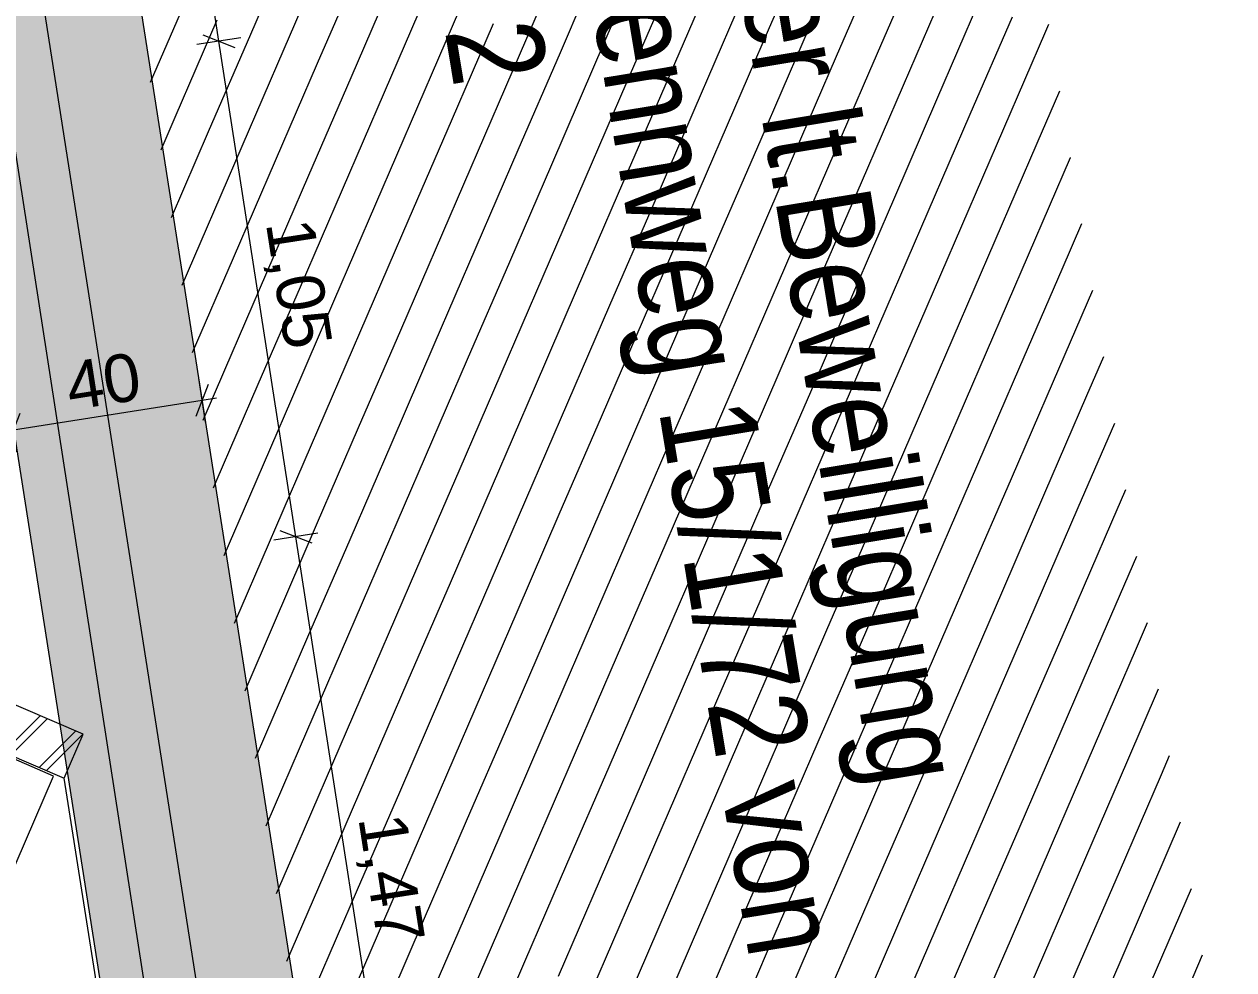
# Model space of a CAD drawing. Header units: millimetres. Extents: x 12535370 to 12592842, y 356201668 to 356234587.
# Drawn here: x 12555910 to 12558444, y 356214722 to 356216702 of the extents above; entities that cross this region are included whole.
import ezdxf
from ezdxf.enums import TextEntityAlignment as Align

# ---------------------------------------------------------------- set-up
doc = ezdxf.new("R2010")
doc.units = ezdxf.units.MM
doc.header["$MEASUREMENT"] = 0
doc.set_wipeout_variables(frame=1)
doc.linetypes.add('Dot & Dashed', pattern=[6702.78, 3527.78, -1763.89, 0, -1411.11])
doc.linetypes.add('Wipeout_Contour', pattern=[1000, 0, -1000])
for name, color, linetype in [('New_015 Innenwände', 7, 'Continuous'), ('New_065 Möbel Einrichtung', 7, 'Continuous'), ('New_080 Raumdefinitionen', 7, 'Continuous'), ('New_290 Raster _ Achsen', 7, 'Continuous'), ('New_GRUNDSTÜCKSGRENZE', 7, 'Continuous')]:
    doc.layers.add(name, color=color, linetype=linetype)
for name, color, linetype, lineweight in [('New_015 Innenwände_Pen_No__1', 7, 'Continuous', 13), ('New_065 Möbel Einrichtung_Pen_No__1', 7, 'Continuous', 13), ('New_255 Plangrafiken_Pen_No__1', 7, 'Continuous', 13), ('New_255 Plangrafiken_Pen_No__39', 8, 'Continuous', 13), ('New_290 Raster _ Achsen_Pen_No__108', 7, 'Continuous', 13), ('New_GRUNDSTÜCKSGRENZE_Pen_No__1', 7, 'Continuous', 13)]:
    doc.layers.add(name, color=color, linetype=linetype, lineweight=lineweight)
doc.styles.add('GENERATED_STYLE_1', font='arial.ttf')
doc.styles.add('GENERATED_STYLE_2', font='arial.ttf', dxfattribs={"width": 0.8})
doc.dimstyles.new('GENERATED_STYLE__1', dxfattribs={"dimtxt": 125, "dimasz": 47.5, "dimexe": 0.18, "dimexo": 2, "dimgap": 0, "dimtad": 1, "dimlfac": 0.001, "dimzin": 0, "dimdsep": 46, "dimtxsty": 'GENERATED_STYLE_1', "dimblk": 'ARROWHEAD_2', "dimblk1": 'ARROWHEAD_2', "dimblk2": 'ARROWHEAD_2', "dimcen": 0.09, "dimclrd": 7, "dimclre": 7, "dimclrt": 7, "dimadec": 0, "dimazin": 0, "dimtfac": 1, "dimtdec": 4, "dimtmove": 0, "dimatfit": 3, "dimfxl": 1, "dimtolj": 1, "dimtzin": 0, "dimarcsym": 0})
doc.dimstyles.new('GENERATED_STYLE__2', dxfattribs={"dimtxt": 100, "dimasz": 47.5, "dimexe": 0.18, "dimexo": 2, "dimgap": 0, "dimtad": 1, "dimlfac": 0.001, "dimzin": 0, "dimdsep": 46, "dimtxsty": 'GENERATED_STYLE_1', "dimblk": 'ARROWHEAD_2', "dimblk1": 'ARROWHEAD_2', "dimblk2": 'ARROWHEAD_2', "dimcen": 0.09, "dimclrd": 7, "dimclre": 7, "dimclrt": 7, "dimadec": 0, "dimazin": 0, "dimtfac": 1, "dimtdec": 4, "dimtmove": 0, "dimatfit": 3, "dimfxl": 1, "dimtolj": 1, "dimtzin": 0, "dimarcsym": 0})

# ---------------------------------------------------------------- blocks, each defined once
blk = doc.blocks.new('*X17', base_point=(12240439.2, 356160438.4))
at = {"layer": 'New_255 Plangrafiken_Pen_No__39', "color": 8, "linetype": 'Continuous', "lineweight": 13}
for p, q in [((12556472.2, 356216884.4), (12556384.1, 356216680.5)), ((12556472.2, 356216884.4), (12556384.1, 356216680.5)), ((12557559, 356216898.8), (12557471, 356216694.9)), ((12557559, 356216898.8), (12557471, 356216694.9)), ((12556542.2, 356216854.2), (12556454.1, 356216650.2)), ((12556542.2, 356216854.2), (12556454.1, 356216650.2)), ((12557050.6, 356216876.5), (12556962.5, 356216672.6)), ((12557050.6, 356216876.5), (12556962.5, 356216672.6)), ((12557629.1, 356216868.6), (12557541, 356216664.7)), ((12557629.1, 356216868.6), (12557541, 356216664.7)), ((12557120.7, 356216846.2), (12557032.6, 356216642.3)), ((12557120.7, 356216846.2), (12557032.6, 356216642.3)), ((12557699.2, 356216838.3), (12557611.1, 356216634.4)), ((12557699.2, 356216838.3), (12557611.1, 356216634.4)), ((12556612.3, 356216823.9), (12556524.2, 356216620)), ((12556612.3, 356216823.9), (12556524.2, 356216620)), ((12557190.7, 356216816), (12557102.7, 356216612.1)), ((12557190.7, 356216816), (12557102.7, 356216612.1)), ((12557769.2, 356216808), (12557681.1, 356216604.1)), ((12557769.2, 356216808), (12557681.1, 356216604.1)), ((12556682.3, 356216793.6), (12556594.2, 356216589.7)), ((12556682.3, 356216793.6), (12556594.2, 356216589.7)), ((12557260.8, 356216785.7), (12557172.7, 356216581.8)), ((12557260.8, 356216785.7), (12557172.7, 356216581.8)), ((12557839.3, 356216777.8), (12557751.2, 356216573.9)), ((12557839.3, 356216777.8), (12557751.2, 356216573.9)), ((12556752.4, 356216763.4), (12556664.3, 356216559.5)), ((12556752.4, 356216763.4), (12556664.3, 356216559.5)), ((12557330.9, 356216755.4), (12557242.8, 356216551.5)), ((12557330.9, 356216755.4), (12557242.8, 356216551.5)), ((12556244, 356216741), (12556174.5, 356216580.1)), ((12556244, 356216741), (12556174.5, 356216580.1)), ((12556822.4, 356216733.1), (12556734.4, 356216529.2)), ((12556822.4, 356216733.1), (12556734.4, 356216529.2)), ((12557400.9, 356216725.2), (12557312.8, 356216521.3)), ((12557400.9, 356216725.2), (12557312.8, 356216521.3)), ((12557909.3, 356216747.5), (12557821.2, 356216543.6)), ((12557909.3, 356216747.5), (12557821.2, 356216543.6)), ((12556314, 356216710.8), (12556225.9, 356216506.9)), ((12556314, 356216710.8), (12556225.9, 356216506.9)), ((12556892.5, 356216702.8), (12556804.4, 356216498.9)), ((12556892.5, 356216702.8), (12556804.4, 356216498.9)), ((12557979.4, 356216717.2), (12557891.3, 356216513.3)), ((12557979.4, 356216717.2), (12557891.3, 356216513.3)), ((12558055.7, 356216701.6), (12558049.4, 356216687)), ((12558055.7, 356216701.6), (12558049.4, 356216687)), ((12556384.1, 356216680.5), (12556296, 356216476.6)), ((12556384.1, 356216680.5), (12556296, 356216476.6)), ((12557471, 356216694.9), (12557382.9, 356216491)), ((12557471, 356216694.9), (12557382.9, 356216491)), ((12558049.4, 356216687), (12557961.3, 356216483.1)), ((12558049.4, 356216687), (12557961.3, 356216483.1)), ((12556454.1, 356216650.2), (12556366, 356216446.3)), ((12556454.1, 356216650.2), (12556366, 356216446.3)), ((12556962.5, 356216672.6), (12556874.5, 356216468.7)), ((12556962.5, 356216672.6), (12556874.5, 356216468.7)), ((12557541, 356216664.7), (12557452.9, 356216460.7)), ((12557541, 356216664.7), (12557452.9, 356216460.7)), ((12557032.6, 356216642.3), (12556944.5, 356216438.4)), ((12557032.6, 356216642.3), (12556944.5, 356216438.4)), ((12557611.1, 356216634.4), (12557523, 356216430.5)), ((12557611.1, 356216634.4), (12557523, 356216430.5)), ((12556524.2, 356216620), (12556436.1, 356216416.1)), ((12556524.2, 356216620), (12556436.1, 356216416.1)), ((12557102.7, 356216612.1), (12557014.6, 356216408.1)), ((12557102.7, 356216612.1), (12557014.6, 356216408.1)), ((12557681.1, 356216604.1), (12557593, 356216400.2)), ((12557681.1, 356216604.1), (12557593, 356216400.2)), ((12556594.2, 356216589.7), (12556506.2, 356216385.8)), ((12556594.2, 356216589.7), (12556506.2, 356216385.8)), ((12557172.7, 356216581.8), (12557084.6, 356216377.9)), ((12557172.7, 356216581.8), (12557084.6, 356216377.9)), ((12557751.2, 356216573.9), (12557663.1, 356216370)), ((12557751.2, 356216573.9), (12557663.1, 356216370)), ((12556664.3, 356216559.5), (12556576.2, 356216355.5)), ((12556664.3, 356216559.5), (12556576.2, 356216355.5)), ((12557242.8, 356216551.5), (12557154.7, 356216347.6)), ((12557242.8, 356216551.5), (12557154.7, 356216347.6)), ((12558078.7, 356216562.4), (12558031.4, 356216452.8)), ((12558078.7, 356216562.4), (12558031.4, 356216452.8)), ((12556734.4, 356216529.2), (12556646.3, 356216325.3)), ((12556734.4, 356216529.2), (12556646.3, 356216325.3)), ((12557821.2, 356216543.6), (12557733.1, 356216339.7)), ((12557821.2, 356216543.6), (12557733.1, 356216339.7)), ((12556225.9, 356216506.9), (12556196.4, 356216438.5)), ((12556225.9, 356216506.9), (12556196.4, 356216438.5)), ((12556804.4, 356216498.9), (12556716.3, 356216295)), ((12556804.4, 356216498.9), (12556716.3, 356216295)), ((12557312.8, 356216521.3), (12557224.7, 356216317.4)), ((12557312.8, 356216521.3), (12557224.7, 356216317.4)), ((12557891.3, 356216513.3), (12557803.2, 356216309.4)), ((12557891.3, 356216513.3), (12557803.2, 356216309.4)), ((12556296, 356216476.6), (12556218.4, 356216297)), ((12556296, 356216476.6), (12556218.4, 356216297)), ((12557382.9, 356216491), (12557294.8, 356216287.1)), ((12557382.9, 356216491), (12557294.8, 356216287.1)), ((12557961.3, 356216483.1), (12557873.3, 356216279.2)), ((12557961.3, 356216483.1), (12557873.3, 356216279.2)), ((12556874.5, 356216468.7), (12556786.4, 356216264.8)), ((12556874.5, 356216468.7), (12556786.4, 356216264.8)), ((12557452.9, 356216460.7), (12557364.8, 356216256.8)), ((12557452.9, 356216460.7), (12557364.8, 356216256.8)), ((12558031.4, 356216452.8), (12557943.3, 356216248.9)), ((12558031.4, 356216452.8), (12557943.3, 356216248.9)), ((12556366, 356216446.3), (12556278, 356216242.4)), ((12556366, 356216446.3), (12556278, 356216242.4)), ((12556944.5, 356216438.4), (12556856.4, 356216234.5)), ((12556944.5, 356216438.4), (12556856.4, 356216234.5)), ((12557523, 356216430.5), (12557434.9, 356216226.6)), ((12557523, 356216430.5), (12557434.9, 356216226.6)), ((12558101.4, 356216422.6), (12558013.4, 356216218.6)), ((12558101.4, 356216422.6), (12558013.4, 356216218.6)), ((12558101.7, 356216423.2), (12558101.4, 356216422.6)), ((12558101.7, 356216423.2), (12558101.4, 356216422.6)), ((12556436.1, 356216416.1), (12556348, 356216212.2)), ((12556436.1, 356216416.1), (12556348, 356216212.2)), ((12557014.6, 356216408.1), (12556926.5, 356216204.2)), ((12557014.6, 356216408.1), (12556926.5, 356216204.2)), ((12557593, 356216400.2), (12557505, 356216196.3)), ((12557593, 356216400.2), (12557505, 356216196.3)), ((12556506.2, 356216385.8), (12556418.1, 356216181.9)), ((12556506.2, 356216385.8), (12556418.1, 356216181.9)), ((12557084.6, 356216377.9), (12556996.5, 356216174)), ((12557084.6, 356216377.9), (12556996.5, 356216174)), ((12556576.2, 356216355.5), (12556488.1, 356216151.6)), ((12556576.2, 356216355.5), (12556488.1, 356216151.6)), ((12557154.7, 356216347.6), (12557066.6, 356216143.7)), ((12557154.7, 356216347.6), (12557066.6, 356216143.7)), ((12557663.1, 356216370), (12557575, 356216166)), ((12557663.1, 356216370), (12557575, 356216166)), ((12556646.3, 356216325.3), (12556558.2, 356216121.4)), ((12556646.3, 356216325.3), (12556558.2, 356216121.4)), ((12557733.1, 356216339.7), (12557645.1, 356216135.8)), ((12557733.1, 356216339.7), (12557645.1, 356216135.8)), ((12556716.3, 356216295), (12556628.2, 356216091.1)), ((12556716.3, 356216295), (12556628.2, 356216091.1)), ((12557224.7, 356216317.4), (12557136.6, 356216113.4)), ((12557224.7, 356216317.4), (12557136.6, 356216113.4)), ((12557803.2, 356216309.4), (12557715.1, 356216105.5)), ((12557803.2, 356216309.4), (12557715.1, 356216105.5)), ((12557294.8, 356216287.1), (12557206.7, 356216083.2)), ((12557294.8, 356216287.1), (12557206.7, 356216083.2)), ((12557873.3, 356216279.2), (12557785.2, 356216075.3)), ((12557873.3, 356216279.2), (12557785.2, 356216075.3)), ((12558124.7, 356216284), (12558083.4, 356216188.4)), ((12558124.7, 356216284), (12558083.4, 356216188.4)), ((12556786.4, 356216264.8), (12556698.3, 356216060.8)), ((12556786.4, 356216264.8), (12556698.3, 356216060.8)), ((12557364.8, 356216256.8), (12557276.8, 356216052.9)), ((12557364.8, 356216256.8), (12557276.8, 356216052.9)), ((12557943.3, 356216248.9), (12557855.2, 356216045)), ((12557943.3, 356216248.9), (12557855.2, 356216045)), ((12556278, 356216242.4), (12556240.4, 356216155.4)), ((12556278, 356216242.4), (12556240.4, 356216155.4)), ((12556856.4, 356216234.5), (12556768.3, 356216030.6)), ((12556856.4, 356216234.5), (12556768.3, 356216030.6)), ((12557434.9, 356216226.6), (12557346.8, 356216022.7)), ((12557434.9, 356216226.6), (12557346.8, 356216022.7)), ((12558013.4, 356216218.6), (12557925.3, 356216014.7)), ((12558013.4, 356216218.6), (12557925.3, 356216014.7)), ((12556348, 356216212.2), (12556262.4, 356216013.9)), ((12556348, 356216212.2), (12556262.4, 356216013.9)), ((12556926.5, 356216204.2), (12556838.4, 356216000.3)), ((12556926.5, 356216204.2), (12556838.4, 356216000.3)), ((12557505, 356216196.3), (12557416.9, 356215992.4)), ((12557505, 356216196.3), (12557416.9, 356215992.4)), ((12556418.1, 356216181.9), (12556330, 356215978)), ((12556418.1, 356216181.9), (12556330, 356215978)), ((12556996.5, 356216174), (12556908.5, 356215970.1)), ((12556996.5, 356216174), (12556908.5, 356215970.1)), ((12558083.4, 356216188.4), (12557995.3, 356215984.5)), ((12558083.4, 356216188.4), (12557995.3, 356215984.5)), ((12556488.1, 356216151.6), (12556400, 356215947.7)), ((12556488.1, 356216151.6), (12556400, 356215947.7)), ((12557066.6, 356216143.7), (12556978.5, 356215939.8)), ((12557066.6, 356216143.7), (12556978.5, 356215939.8)), ((12557575, 356216166), (12557486.9, 356215962.1)), ((12557575, 356216166), (12557486.9, 356215962.1)), ((12558147.7, 356216144.8), (12558065.4, 356215954.2)), ((12558147.7, 356216144.8), (12558065.4, 356215954.2)), ((12556558.2, 356216121.4), (12556470.1, 356215917.5)), ((12556558.2, 356216121.4), (12556470.1, 356215917.5)), ((12557645.1, 356216135.8), (12557557, 356215931.9)), ((12557645.1, 356216135.8), (12557557, 356215931.9)), ((12557136.6, 356216113.4), (12557048.6, 356215909.5)), ((12557136.6, 356216113.4), (12557048.6, 356215909.5)), ((12557715.1, 356216105.5), (12557627, 356215901.6)), ((12557715.1, 356216105.5), (12557627, 356215901.6)), ((12556628.2, 356216091.1), (12556540.1, 356215887.2)), ((12556628.2, 356216091.1), (12556540.1, 356215887.2)), ((12557206.7, 356216083.2), (12557118.6, 356215879.3)), ((12557206.7, 356216083.2), (12557118.6, 356215879.3)), ((12557785.2, 356216075.3), (12557697.1, 356215871.3)), ((12557785.2, 356216075.3), (12557697.1, 356215871.3)), ((12556698.3, 356216060.8), (12556610.2, 356215856.9)), ((12556698.3, 356216060.8), (12556610.2, 356215856.9)), ((12557276.8, 356216052.9), (12557188.7, 356215849)), ((12557276.8, 356216052.9), (12557188.7, 356215849)), ((12557855.2, 356216045), (12557767.1, 356215841.1)), ((12557855.2, 356216045), (12557767.1, 356215841.1)), ((12556768.3, 356216030.6), (12556680.3, 356215826.7)), ((12556768.3, 356216030.6), (12556680.3, 356215826.7)), ((12557346.8, 356216022.7), (12557258.7, 356215818.7)), ((12557346.8, 356216022.7), (12557258.7, 356215818.7)), ((12556838.4, 356216000.3), (12556750.3, 356215796.4)), ((12556838.4, 356216000.3), (12556750.3, 356215796.4)), ((12557416.9, 356215992.4), (12557328.8, 356215788.5)), ((12557416.9, 356215992.4), (12557328.8, 356215788.5)), ((12557925.3, 356216014.7), (12557837.2, 356215810.8)), ((12557925.3, 356216014.7), (12557837.2, 356215810.8)), ((12558170.7, 356216005.6), (12558135.4, 356215923.9)), ((12558170.7, 356216005.6), (12558135.4, 356215923.9)), ((12556330, 356215978), (12556284.3, 356215872.3)), ((12556330, 356215978), (12556284.3, 356215872.3)), ((12556908.5, 356215970.1), (12556820.4, 356215766.1)), ((12556908.5, 356215970.1), (12556820.4, 356215766.1)), ((12557995.3, 356215984.5), (12557907.2, 356215780.6)), ((12557995.3, 356215984.5), (12557907.2, 356215780.6)), ((12556400, 356215947.7), (12556312, 356215743.8)), ((12556400, 356215947.7), (12556312, 356215743.8)), ((12556978.5, 356215939.8), (12556890.4, 356215735.9)), ((12556978.5, 356215939.8), (12556890.4, 356215735.9)), ((12557486.9, 356215962.1), (12557398.8, 356215758.2)), ((12557486.9, 356215962.1), (12557398.8, 356215758.2)), ((12558065.4, 356215954.2), (12557977.3, 356215750.3)), ((12558065.4, 356215954.2), (12557977.3, 356215750.3)), ((12556470.1, 356215917.5), (12556382, 356215713.5)), ((12556470.1, 356215917.5), (12556382, 356215713.5)), ((12557557, 356215931.9), (12557468.9, 356215728)), ((12557557, 356215931.9), (12557468.9, 356215728)), ((12558135.4, 356215923.9), (12558047.4, 356215720)), ((12558135.4, 356215923.9), (12558047.4, 356215720)), ((12557048.6, 356215909.5), (12556960.5, 356215705.6)), ((12557048.6, 356215909.5), (12556960.5, 356215705.6)), ((12557627, 356215901.6), (12557538.9, 356215697.7)), ((12557627, 356215901.6), (12557538.9, 356215697.7)), ((12556540.1, 356215887.2), (12556452.1, 356215683.3)), ((12556540.1, 356215887.2), (12556452.1, 356215683.3)), ((12557118.6, 356215879.3), (12557030.5, 356215675.4)), ((12557118.6, 356215879.3), (12557030.5, 356215675.4)), ((12557697.1, 356215871.3), (12557609, 356215667.4)), ((12557697.1, 356215871.3), (12557609, 356215667.4)), ((12558193.7, 356215866.4), (12558117.4, 356215689.8)), ((12558193.7, 356215866.4), (12558117.4, 356215689.8)), ((12556610.2, 356215856.9), (12556522.1, 356215653)), ((12556610.2, 356215856.9), (12556522.1, 356215653)), ((12557188.7, 356215849), (12557100.6, 356215645.1)), ((12557188.7, 356215849), (12557100.6, 356215645.1)), ((12557767.1, 356215841.1), (12557679.1, 356215637.2)), ((12557767.1, 356215841.1), (12557679.1, 356215637.2)), ((12556680.3, 356215826.7), (12556592.2, 356215622.8)), ((12556680.3, 356215826.7), (12556592.2, 356215622.8)), ((12557258.7, 356215818.7), (12557170.6, 356215614.8)), ((12557258.7, 356215818.7), (12557170.6, 356215614.8)), ((12556750.3, 356215796.4), (12556662.2, 356215592.5)), ((12556750.3, 356215796.4), (12556662.2, 356215592.5)), ((12557328.8, 356215788.5), (12557240.7, 356215584.6)), ((12557328.8, 356215788.5), (12557240.7, 356215584.6)), ((12557837.2, 356215810.8), (12557749.1, 356215606.9)), ((12557837.2, 356215810.8), (12557749.1, 356215606.9)), ((12556820.4, 356215766.1), (12556732.3, 356215562.2)), ((12556820.4, 356215766.1), (12556732.3, 356215562.2)), ((12557907.2, 356215780.6), (12557819.2, 356215576.6)), ((12557907.2, 356215780.6), (12557819.2, 356215576.6)), ((12556312, 356215743.8), (12556306.3, 356215730.7)), ((12556312, 356215743.8), (12556306.3, 356215730.7)), ((12557398.8, 356215758.2), (12557310.7, 356215554.3)), ((12557398.8, 356215758.2), (12557310.7, 356215554.3)), ((12557977.3, 356215750.3), (12557889.2, 356215546.4)), ((12557977.3, 356215750.3), (12557889.2, 356215546.4)), ((12556382, 356215713.5), (12556328.3, 356215589.2)), ((12556382, 356215713.5), (12556328.3, 356215589.2)), ((12556890.4, 356215735.9), (12556802.3, 356215532)), ((12556890.4, 356215735.9), (12556802.3, 356215532)), ((12557468.9, 356215728), (12557380.8, 356215524)), ((12557468.9, 356215728), (12557380.8, 356215524)), ((12558047.4, 356215720), (12557959.3, 356215516.1)), ((12558047.4, 356215720), (12557959.3, 356215516.1)), ((12558216.7, 356215727.2), (12558187.5, 356215659.5)), ((12558216.7, 356215727.2), (12558187.5, 356215659.5)), ((12556960.5, 356215705.6), (12556872.4, 356215501.7)), ((12556960.5, 356215705.6), (12556872.4, 356215501.7)), ((12557538.9, 356215697.7), (12557450.9, 356215493.8)), ((12557538.9, 356215697.7), (12557450.9, 356215493.8)), ((12558117.4, 356215689.8), (12558029.3, 356215485.9)), ((12558117.4, 356215689.8), (12558029.3, 356215485.9)), ((12556452.1, 356215683.3), (12556364, 356215479.4)), ((12556452.1, 356215683.3), (12556364, 356215479.4)), ((12557030.5, 356215675.4), (12556942.4, 356215471.4)), ((12557030.5, 356215675.4), (12556942.4, 356215471.4)), ((12557609, 356215667.4), (12557520.9, 356215463.5)), ((12557609, 356215667.4), (12557520.9, 356215463.5)), ((12556522.1, 356215653), (12556434, 356215449.1)), ((12556522.1, 356215653), (12556434, 356215449.1)), ((12557100.6, 356215645.1), (12557012.5, 356215441.2)), ((12557100.6, 356215645.1), (12557012.5, 356215441.2)), ((12557679.1, 356215637.2), (12557591, 356215433.3)), ((12557679.1, 356215637.2), (12557591, 356215433.3)), ((12558187.5, 356215659.5), (12558099.4, 356215455.6)), ((12558187.5, 356215659.5), (12558099.4, 356215455.6)), ((12556592.2, 356215622.8), (12556504.1, 356215418.8)), ((12556592.2, 356215622.8), (12556504.1, 356215418.8)), ((12557170.6, 356215614.8), (12557082.6, 356215410.9)), ((12557170.6, 356215614.8), (12557082.6, 356215410.9)), ((12556662.2, 356215592.5), (12556574.1, 356215388.6)), ((12556662.2, 356215592.5), (12556574.1, 356215388.6)), ((12557749.1, 356215606.9), (12557661, 356215403)), ((12557749.1, 356215606.9), (12557661, 356215403)), ((12558239.7, 356215588), (12558169.4, 356215425.3)), ((12558239.7, 356215588), (12558169.4, 356215425.3)), ((12556732.3, 356215562.2), (12556644.2, 356215358.3)), ((12556732.3, 356215562.2), (12556644.2, 356215358.3)), ((12557240.7, 356215584.6), (12557152.6, 356215380.7)), ((12557240.7, 356215584.6), (12557152.6, 356215380.7)), ((12557819.2, 356215576.6), (12557731.1, 356215372.7)), ((12557819.2, 356215576.6), (12557731.1, 356215372.7)), ((12557310.7, 356215554.3), (12557222.7, 356215350.4)), ((12557310.7, 356215554.3), (12557222.7, 356215350.4)), ((12557889.2, 356215546.4), (12557801.1, 356215342.5)), ((12557889.2, 356215546.4), (12557801.1, 356215342.5)), ((12556802.3, 356215532), (12556714.2, 356215328.1)), ((12556802.3, 356215532), (12556714.2, 356215328.1)), ((12557380.8, 356215524), (12557292.7, 356215320.1)), ((12557380.8, 356215524), (12557292.7, 356215320.1)), ((12557959.3, 356215516.1), (12557871.2, 356215312.2)), ((12557959.3, 356215516.1), (12557871.2, 356215312.2)), ((12556872.4, 356215501.7), (12556784.3, 356215297.8)), ((12556872.4, 356215501.7), (12556784.3, 356215297.8)), ((12557450.9, 356215493.8), (12557362.8, 356215289.9)), ((12557450.9, 356215493.8), (12557362.8, 356215289.9)), ((12558029.3, 356215485.9), (12557941.2, 356215281.9)), ((12558029.3, 356215485.9), (12557941.2, 356215281.9)), ((12556364, 356215479.4), (12556350.2, 356215447.6)), ((12556364, 356215479.4), (12556350.2, 356215447.6)), ((12556942.4, 356215471.4), (12556854.4, 356215267.5)), ((12556942.4, 356215471.4), (12556854.4, 356215267.5)), ((12557520.9, 356215463.5), (12557432.8, 356215259.6)), ((12557520.9, 356215463.5), (12557432.8, 356215259.6)), ((12556434, 356215449.1), (12556372.2, 356215306)), ((12556434, 356215449.1), (12556372.2, 356215306)), ((12557012.5, 356215441.2), (12556924.4, 356215237.3)), ((12557012.5, 356215441.2), (12556924.4, 356215237.3)), ((12557591, 356215433.3), (12557502.9, 356215229.3)), ((12557591, 356215433.3), (12557502.9, 356215229.3)), ((12558099.4, 356215455.6), (12558011.3, 356215251.7)), ((12558099.4, 356215455.6), (12558011.3, 356215251.7)), ((12558262.7, 356215448.8), (12558239.5, 356215395.1)), ((12558262.7, 356215448.8), (12558239.5, 356215395.1)), ((12556504.1, 356215418.8), (12556416, 356215214.9)), ((12556504.1, 356215418.8), (12556416, 356215214.9)), ((12557082.6, 356215410.9), (12556994.5, 356215207)), ((12557082.6, 356215410.9), (12556994.5, 356215207)), ((12558169.4, 356215425.3), (12558081.3, 356215221.4)), ((12558169.4, 356215425.3), (12558081.3, 356215221.4)), ((12556574.1, 356215388.6), (12556486.1, 356215184.7)), ((12556574.1, 356215388.6), (12556486.1, 356215184.7)), ((12557661, 356215403), (12557572.9, 356215199.1)), ((12557661, 356215403), (12557572.9, 356215199.1)), ((12558239.5, 356215395.1), (12558151.4, 356215191.2)), ((12558239.5, 356215395.1), (12558151.4, 356215191.2)), ((12556644.2, 356215358.3), (12556556.1, 356215154.4)), ((12556644.2, 356215358.3), (12556556.1, 356215154.4)), ((12557152.6, 356215380.7), (12557064.5, 356215176.7)), ((12557152.6, 356215380.7), (12557064.5, 356215176.7)), ((12557731.1, 356215372.7), (12557643, 356215168.8)), ((12557731.1, 356215372.7), (12557643, 356215168.8)), ((12557222.7, 356215350.4), (12557134.6, 356215146.5)), ((12557222.7, 356215350.4), (12557134.6, 356215146.5)), ((12557801.1, 356215342.5), (12557713, 356215138.6)), ((12557801.1, 356215342.5), (12557713, 356215138.6)), ((12556714.2, 356215328.1), (12556626.2, 356215124.2)), ((12556714.2, 356215328.1), (12556626.2, 356215124.2)), ((12557292.7, 356215320.1), (12557204.6, 356215116.2)), ((12557292.7, 356215320.1), (12557204.6, 356215116.2)), ((12557871.2, 356215312.2), (12557783.1, 356215108.3)), ((12557871.2, 356215312.2), (12557783.1, 356215108.3)), ((12558285.7, 356215309.6), (12558221.5, 356215160.9)), ((12558285.7, 356215309.6), (12558221.5, 356215160.9)), ((12556784.3, 356215297.8), (12556696.2, 356215093.9)), ((12556784.3, 356215297.8), (12556696.2, 356215093.9)), ((12557362.8, 356215289.9), (12557274.7, 356215086)), ((12557362.8, 356215289.9), (12557274.7, 356215086)), ((12557941.2, 356215281.9), (12557853.2, 356215078)), ((12557941.2, 356215281.9), (12557853.2, 356215078)), ((12556854.4, 356215267.5), (12556766.3, 356215063.6)), ((12556854.4, 356215267.5), (12556766.3, 356215063.6)), ((12557432.8, 356215259.6), (12557344.7, 356215055.7)), ((12557432.8, 356215259.6), (12557344.7, 356215055.7)), ((12556924.4, 356215237.3), (12556836.3, 356215033.4)), ((12556924.4, 356215237.3), (12556836.3, 356215033.4)), ((12558011.3, 356215251.7), (12557923.2, 356215047.8)), ((12558011.3, 356215251.7), (12557923.2, 356215047.8)), ((12556416, 356215214.9), (12556394.2, 356215164.5)), ((12556416, 356215214.9), (12556394.2, 356215164.5)), ((12556994.5, 356215207), (12556906.4, 356215003.1)), ((12556994.5, 356215207), (12556906.4, 356215003.1)), ((12557502.9, 356215229.3), (12557414.8, 356215025.4)), ((12557502.9, 356215229.3), (12557414.8, 356215025.4)), ((12558081.3, 356215221.4), (12557993.3, 356215017.5)), ((12558081.3, 356215221.4), (12557993.3, 356215017.5)), ((12556486.1, 356215184.7), (12556416.2, 356215022.9)), ((12556486.1, 356215184.7), (12556416.2, 356215022.9)), ((12557572.9, 356215199.1), (12557484.8, 356214995.2)), ((12557572.9, 356215199.1), (12557484.8, 356214995.2)), ((12558151.4, 356215191.2), (12558063.3, 356214987.2)), ((12558151.4, 356215191.2), (12558063.3, 356214987.2)), ((12556556.1, 356215154.4), (12556468, 356214950.5)), ((12556556.1, 356215154.4), (12556468, 356214950.5)), ((12557064.5, 356215176.7), (12556976.4, 356214972.8)), ((12557064.5, 356215176.7), (12556976.4, 356214972.8)), ((12557643, 356215168.8), (12557554.9, 356214964.9)), ((12557643, 356215168.8), (12557554.9, 356214964.9)), ((12558221.5, 356215160.9), (12558133.4, 356214957)), ((12558221.5, 356215160.9), (12558133.4, 356214957)), ((12558308.7, 356215170.4), (12558291.5, 356215130.6)), ((12558308.7, 356215170.4), (12558291.5, 356215130.6)), ((12557134.6, 356215146.5), (12557046.5, 356214942.6)), ((12557134.6, 356215146.5), (12557046.5, 356214942.6)), ((12557713, 356215138.6), (12557625, 356214934.7)), ((12557713, 356215138.6), (12557625, 356214934.7)), ((12558291.5, 356215130.6), (12558203.4, 356214926.7)), ((12558291.5, 356215130.6), (12558203.4, 356214926.7)), ((12556626.2, 356215124.2), (12556538.1, 356214920.2)), ((12556626.2, 356215124.2), (12556538.1, 356214920.2)), ((12557204.6, 356215116.2), (12557116.5, 356214912.3)), ((12557204.6, 356215116.2), (12557116.5, 356214912.3)), ((12557783.1, 356215108.3), (12557695, 356214904.4)), ((12557783.1, 356215108.3), (12557695, 356214904.4)), ((12556696.2, 356215093.9), (12556608.1, 356214890)), ((12556696.2, 356215093.9), (12556608.1, 356214890)), ((12557274.7, 356215086), (12557186.6, 356214882.1)), ((12557274.7, 356215086), (12557186.6, 356214882.1)), ((12556766.3, 356215063.6), (12556678.2, 356214859.7)), ((12556766.3, 356215063.6), (12556678.2, 356214859.7)), ((12557344.7, 356215055.7), (12557256.7, 356214851.8)), ((12557344.7, 356215055.7), (12557256.7, 356214851.8)), ((12557853.2, 356215078), (12557765.1, 356214874.1)), ((12557853.2, 356215078), (12557765.1, 356214874.1)), ((12556836.3, 356215033.4), (12556748.2, 356214829.5)), ((12556836.3, 356215033.4), (12556748.2, 356214829.5)), ((12557923.2, 356215047.8), (12557835.1, 356214843.9)), ((12557923.2, 356215047.8), (12557835.1, 356214843.9)), ((12558331.7, 356215031.2), (12558273.5, 356214896.5)), ((12558331.7, 356215031.2), (12558273.5, 356214896.5)), ((12556906.4, 356215003.1), (12556818.3, 356214799.2)), ((12556906.4, 356215003.1), (12556818.3, 356214799.2)), ((12557414.8, 356215025.4), (12557326.7, 356214821.5)), ((12557414.8, 356215025.4), (12557326.7, 356214821.5)), ((12557993.3, 356215017.5), (12557905.2, 356214813.6)), ((12557993.3, 356215017.5), (12557905.2, 356214813.6)), ((12557484.8, 356214995.2), (12557396.8, 356214791.3)), ((12557484.8, 356214995.2), (12557396.8, 356214791.3)), ((12558063.3, 356214987.2), (12557975.2, 356214783.3)), ((12558063.3, 356214987.2), (12557975.2, 356214783.3)), ((12556976.4, 356214972.8), (12556888.3, 356214768.9)), ((12556976.4, 356214972.8), (12556888.3, 356214768.9)), ((12557554.9, 356214964.9), (12557466.8, 356214761)), ((12557554.9, 356214964.9), (12557466.8, 356214761)), ((12558133.4, 356214957), (12558045.3, 356214753.1)), ((12558133.4, 356214957), (12558045.3, 356214753.1)), ((12556468, 356214950.5), (12556438.1, 356214881.3)), ((12556468, 356214950.5), (12556438.1, 356214881.3)), ((12557046.5, 356214942.6), (12556958.4, 356214738.7)), ((12557046.5, 356214942.6), (12556958.4, 356214738.7)), ((12557625, 356214934.7), (12557536.9, 356214730.7)), ((12557625, 356214934.7), (12557536.9, 356214730.7)), ((12558203.4, 356214926.7), (12558115.3, 356214722.8)), ((12558203.4, 356214926.7), (12558115.3, 356214722.8)), ((12556538.1, 356214920.2), (12556460.1, 356214739.8)), ((12556538.1, 356214920.2), (12556460.1, 356214739.8)), ((12557116.5, 356214912.3), (12557028.5, 356214708.4)), ((12557116.5, 356214912.3), (12557028.5, 356214708.4)), ((12557695, 356214904.4), (12557606.9, 356214700.5)), ((12557695, 356214904.4), (12557606.9, 356214700.5)), ((12556608.1, 356214890), (12556520, 356214686.1)), ((12556608.1, 356214890), (12556520, 356214686.1)), ((12557186.6, 356214882.1), (12557098.5, 356214678.1)), ((12557186.6, 356214882.1), (12557098.5, 356214678.1)), ((12558273.5, 356214896.5), (12558185.4, 356214692.6)), ((12558273.5, 356214896.5), (12558185.4, 356214692.6)), ((12558354.7, 356214892), (12558343.5, 356214866.2)), ((12558354.7, 356214892), (12558343.5, 356214866.2)), ((12556678.2, 356214859.7), (12556590.1, 356214655.8)), ((12556678.2, 356214859.7), (12556590.1, 356214655.8)), ((12557256.7, 356214851.8), (12557168.6, 356214647.9)), ((12557256.7, 356214851.8), (12557168.6, 356214647.9)), ((12557765.1, 356214874.1), (12557677, 356214670.2)), ((12557765.1, 356214874.1), (12557677, 356214670.2)), ((12558343.5, 356214866.2), (12558255.4, 356214662.3)), ((12558343.5, 356214866.2), (12558255.4, 356214662.3)), ((12556748.2, 356214829.5), (12556660.2, 356214625.5)), ((12556748.2, 356214829.5), (12556660.2, 356214625.5)), ((12557835.1, 356214843.9), (12557747, 356214640)), ((12557835.1, 356214843.9), (12557747, 356214640)), ((12557326.7, 356214821.5), (12557238.6, 356214617.6)), ((12557326.7, 356214821.5), (12557238.6, 356214617.6)), ((12557905.2, 356214813.6), (12557817.1, 356214609.7)), ((12557905.2, 356214813.6), (12557817.1, 356214609.7)), ((12556818.3, 356214799.2), (12556730.2, 356214595.3)), ((12556818.3, 356214799.2), (12556730.2, 356214595.3)), ((12557396.8, 356214791.3), (12557308.7, 356214587.4)), ((12557396.8, 356214791.3), (12557308.7, 356214587.4)), ((12557975.2, 356214783.3), (12557887.1, 356214579.4)), ((12557975.2, 356214783.3), (12557887.1, 356214579.4)), ((12556888.3, 356214768.9), (12556800.3, 356214565)), ((12556888.3, 356214768.9), (12556800.3, 356214565)), ((12557466.8, 356214761), (12557378.7, 356214557.1)), ((12557466.8, 356214761), (12557378.7, 356214557.1)), ((12558045.3, 356214753.1), (12557957.2, 356214549.2)), ((12558045.3, 356214753.1), (12557957.2, 356214549.2)), ((12558377.7, 356214752.8), (12558325.5, 356214632)), ((12558377.7, 356214752.8), (12558325.5, 356214632)), ((12556958.4, 356214738.7), (12556870.3, 356214534.8)), ((12556958.4, 356214738.7), (12556870.3, 356214534.8)), ((12557536.9, 356214730.7), (12557448.8, 356214526.8)), ((12557536.9, 356214730.7), (12557448.8, 356214526.8)), ((12558115.3, 356214722.8), (12558027.3, 356214518.9)), ((12558115.3, 356214722.8), (12558027.3, 356214518.9))]:
    blk.add_line(p, q, dxfattribs=at)
blk = doc.blocks.new('Fill_3', base_point=(12240439.2, 356160438.4))
at = {"layer": 'New_255 Plangrafiken_Pen_No__39', "color": 8, "linetype": 'Continuous', "lineweight": 13}
blk.add_blockref('*X17', (12240439.2, 356160438.4), dxfattribs=at)
blk = doc.blocks.new('Wall_14', base_point=(12553164.9, 356216340.3))
at = {"color": 254, "linetype": 'Wipeout_Contour', "lineweight": 0, "ltscale": 1425747794.682802}
blk.add_wipeout([(12553164.9, 356216340.3), (12555994.2, 356215123.6), (12556033.7, 356215215.4), (12553204.4, 356216432.2)], dxfattribs=at).dxf.layer = 'New_015 Innenwände'
at = {"layer": 'New_015 Innenwände', "linetype": 'Continuous', "lineweight": 0, "true_color": 0x000000}
h = blk.add_hatch(dxfattribs=at)
h.set_pattern_fill('INSULATION', color=18, style=0, pattern_type=2)
h.set_pattern_definition([(45, (12240439.16, 356160438.356), (-53.033009, 53.033009), []), (45, (12240428.55, 356160448.96), (-53.033009, 53.033009), [])])
h.paths.add_polyline_path([(12553164.9, 356216340.3), (12555994.2, 356215123.6), (12556033.7, 356215215.4), (12553204.4, 356216432.2)])
at = {"layer": 'New_015 Innenwände_Pen_No__1', "color": 7, "linetype": 'Continuous', "lineweight": 13, "flags": 128}
for points in [[(12556033.7, 356215215.4), (12553204.4, 356216432.2)], [(12553164.9, 356216340.3), (12555994.2, 356215123.6)], [(12555994.2, 356215123.6), (12556033.7, 356215215.4)]]:
    blk.add_lwpolyline(points, dxfattribs=at)
blk = doc.blocks.new('Wall_16', base_point=(12557382.8, 356206312.4))
at = {"layer": 'New_015 Innenwände', "linetype": 'Continuous', "lineweight": 0, "true_color": 0x000000}
h = blk.add_hatch(dxfattribs=at)
h.set_pattern_fill('DÄMMSTOFF__POLYSTYROL_EPS', color=18, style=0, pattern_type=2)
h.set_pattern_definition([(188.904774, (12240439.157, 356160438.356), (-8.0432645, 51.3352306), [30, -60]), (188.904774, (12240398.72, 356160405.72), (-8.0432645, 51.3352306), [30, -60]), (248.904774, (12240409.52, 356160433.71), (-48.479246, 18.701944), [30, -60]), (248.904774, (12240417.56, 356160382.377), (-48.479246, 18.701944), [30, -60]), (308.904774, (12240439.157, 356160438.356), (40.4359815, 32.633287), [30, -60]), (308.904774, (12240447.2, 356160387.02), (40.4359815, 32.633287), [30, -60])])
h.paths.add_polyline_path([(12557778, 356206374.3), (12555446, 356221257.8), (12555248.5, 356221226.8), (12557580.4, 356206343.4)])
h = blk.add_hatch(dxfattribs=at)
h.set_pattern_fill('BETON_BEWEHRT_SN46', color=18, style=0, pattern_type=2)
h.set_pattern_definition([(45, (12240439.16, 356160438.36), (-70.710678, 70.710678), [30, -20]), (45, (12240403.8, 356160473.71), (-70.710678, 70.710678), [100, 0])])
h.paths.add_polyline_path([(12557580.4, 356206343.4), (12555248.5, 356221226.8), (12555050.9, 356221195.8), (12557382.8, 356206312.4)])
at = {"layer": 'New_015 Innenwände_Pen_No__1', "color": 7, "linetype": 'Continuous', "lineweight": 13}
blk.add_line((12557580.4, 356206343.4), (12555248.5, 356221226.8), dxfattribs=at)
at = {"layer": 'New_015 Innenwände_Pen_No__1', "color": 7, "linetype": 'Continuous', "lineweight": 13, "flags": 128}
for points in [[(12557778, 356206374.3), (12555446, 356221257.8)], [(12555050.9, 356221195.8), (12557382.8, 356206312.4)]]:
    blk.add_lwpolyline(points, dxfattribs=at)
blk = doc.blocks.new('Bett Gruppe 25[17]', base_point=(12554594.6, 356215722.8))
at = {"layer": 'New_065 Möbel Einrichtung_Pen_No__1', "color": 7, "linetype": 'Continuous', "lineweight": 13}
for p, q in [((12555971.6, 356215127.9), (12555512.6, 356215326.2)), ((12555852.7, 356214852.5), (12555971.6, 356215127.9))]:
    blk.add_line(p, q, dxfattribs=at)
blk = doc.blocks.new('Standard grid marker[38]', base_point=(12557581.8, 356205556.1))
at = {"layer": 'New_290 Raster _ Achsen_Pen_No__108', "color": 7, "linetype": 'Dot & Dashed', "lineweight": 13}
blk.add_line((12557428.3, 356206544.2), (12554130.1, 356227771.8), dxfattribs=at)
at = {"layer": 'New_290 Raster _ Achsen_Pen_No__108', "color": 7, "lineweight": 13, "style": 'GENERATED_STYLE_1'}
for tag, p in [('AC_MarkerText_1_1', (12553993, 356228998.9)), ('AC_MarkerText_1_0', (12557652, 356205449.2))]:
    blk.add_attdef(tag, text='', height=150, rotation=336.6365, dxfattribs=at).set_placement(p, align=Align.TOP_CENTER)
blk = doc.blocks.new('*D175', base_point=(12240439.2, 356160438.4))
at = {"layer": 'New_GRUNDSTÜCKSGRENZE_Pen_No__1', "color": 7, "linetype": 'Continuous', "lineweight": 13, "transparency": 16777216}
for p, q in [((12558057.6, 356223871.2), (12558052.9, 356223901.4)), ((12558103.9, 356223878.4), (12558011.3, 356223863.9)), ((12558091.3, 356223858.2), (12558023.9, 356223884.2)), ((12560800.1, 356206349.1), (12558057.6, 356223871.2)), ((12560846.5, 356206356.4), (12560753.8, 356206341.9)), ((12560766.5, 356206362.1), (12560833.8, 356206336.1)), ((12560804.9, 356206318.9), (12560800.1, 356206349.1))]:
    blk.add_line(p, q, dxfattribs=at)
at = {"layer": 'New_GRUNDSTÜCKSGRENZE_Pen_No__1', "color": 7, "lineweight": 13, "transparency": 16777216, "insert": (12559385.9, 356215352.4), "char_height": 125, "attachment_point": 7, "rotation": 278.8957, "style": 'GENERATED_STYLE_1'}
blk.add_mtext('\\A1;{\\pql;\\fArial|b0|i0|c0|p0;\\W1.000000;17,73\\fArial|b0|i0|c0|p0;\\W1.000000;\\A1{\\H.66x;\\S5^  ;}}', dxfattribs=at)
blk = doc.blocks.new('ARROWHEAD_2')
at = {"color": 0, "linetype": 'Continuous', "lineweight": 0}
for p, q in [((-0.378, -0.655), (0.378, 0.655)), ((0, 0), (-1, 0))]:
    blk.add_line(p, q, dxfattribs=at)
blk = doc.blocks.new('*D196', base_point=(12240439.2, 356160438.4))
at = {"layer": 'New_GRUNDSTÜCKSGRENZE_Pen_No__1', "color": 7, "linetype": 'Continuous', "lineweight": 13, "transparency": 16777216}
for p, q in [((12556705.1, 356214175.4), (12556479.2, 356215629.2)), ((12556751.5, 356214182.6), (12556658.8, 356214168.2)), ((12556671.5, 356214188.4), (12556738.8, 356214162.4)), ((12556892.5, 356212969.9), (12556705.1, 356214175.4)), ((12556858.8, 356212983), (12556926.1, 356212956.9))]:
    blk.add_line(p, q, dxfattribs=at)
at = {"layer": 'New_GRUNDSTÜCKSGRENZE_Pen_No__1', "color": 7, "lineweight": 13, "transparency": 16777216, "insert": (12556798.1, 356213707.6), "char_height": 100, "attachment_point": 7, "rotation": 278.8326, "style": 'GENERATED_STYLE_1'}
blk.add_mtext('\\A1;{\\pql;\\fArial|b0|i0|c0|p0;\\W1.000000;1,22}', dxfattribs=at)
blk = doc.blocks.new('*D197', base_point=(12240439.2, 356160438.4))
at = {"layer": 'New_GRUNDSTÜCKSGRENZE_Pen_No__1', "color": 7, "linetype": 'Continuous', "lineweight": 13, "transparency": 16777216}
for p, q in [((12556479.2, 356215629.2), (12556318, 356216666.8)), ((12556525.5, 356215636.4), (12556432.9, 356215622)), ((12556445.6, 356215642.2), (12556512.9, 356215616.2)), ((12556705.1, 356214175.4), (12556479.2, 356215629.2)), ((12556671.5, 356214188.4), (12556738.8, 356214162.4))]:
    blk.add_line(p, q, dxfattribs=at)
at = {"layer": 'New_GRUNDSTÜCKSGRENZE_Pen_No__1', "color": 7, "lineweight": 13, "transparency": 16777216, "insert": (12556591.5, 356215037.3), "char_height": 100, "attachment_point": 7, "rotation": 278.8326, "style": 'GENERATED_STYLE_1'}
blk.add_mtext('\\A1;{\\pql;\\fArial|b0|i0|c0|p0;\\W1.000000;1,47}', dxfattribs=at)
blk = doc.blocks.new('*D198', base_point=(12240439.2, 356160438.4))
at = {"layer": 'New_GRUNDSTÜCKSGRENZE_Pen_No__1', "color": 7, "linetype": 'Continuous', "lineweight": 13, "transparency": 16777216}
for p, q in [((12556318, 356216666.8), (12556210.5, 356217358.5)), ((12556284.4, 356216679.8), (12556351.7, 356216653.7)), ((12556479.2, 356215629.2), (12556318, 356216666.8)), ((12556525.5, 356215636.4), (12556432.9, 356215622)), ((12556445.6, 356215642.2), (12556512.9, 356215616.2))]:
    blk.add_line(p, q, dxfattribs=at)
at = {"layer": 'New_GRUNDSTÜCKSGRENZE_Pen_No__1', "color": 7, "lineweight": 13, "transparency": 16777216, "insert": (12556397.9, 356216282.9), "char_height": 100, "attachment_point": 7, "rotation": 278.8326, "style": 'GENERATED_STYLE_1'}
blk.add_mtext('\\A1;{\\pql;\\fArial|b0|i0|c0|p0;\\W1.000000;1,05}', dxfattribs=at)
blk = doc.blocks.new('*D199', base_point=(12240439.2, 356160438.4))
at = {"layer": 'New_GRUNDSTÜCKSGRENZE_Pen_No__1', "color": 7, "linetype": 'Continuous', "lineweight": 13, "transparency": 16777216}
for p, q in [((12556210.5, 356217358.5), (12556195.2, 356217457.3)), ((12556256.8, 356217365.7), (12556164.2, 356217351.3)), ((12556176.9, 356217371.5), (12556244.2, 356217345.4)), ((12556318, 356216666.8), (12556210.5, 356217358.5)), ((12556284.4, 356216679.8), (12556351.7, 356216653.7)), ((12556364.3, 356216674), (12556271.7, 356216659.6)), ((12556479.2, 356215629.2), (12556318, 356216666.8))]:
    blk.add_line(p, q, dxfattribs=at)
at = {"layer": 'New_GRUNDSTÜCKSGRENZE_Pen_No__1', "color": 7, "lineweight": 13, "transparency": 16777216, "char_height": 100, "attachment_point": 7, "rotation": 278.8326, "style": 'GENERATED_STYLE_1'}
for s, insert in [('\\A1;{\\pql;\\fArial|b0|i0|c0|p0;\\W1.000000;10}', (12556233.1, 356217343.7)), ('\\A1;{\\pql;\\fArial|b0|i0|c0|p0;\\W1.000000;70}', (12556272.3, 356217091))]:
    blk.add_mtext(s, dxfattribs=dict(at, insert=insert))
blk = doc.blocks.new('*D205', base_point=(12240439.2, 356160438.4))
at = {"layer": 'New_GRUNDSTÜCKSGRENZE_Pen_No__1', "color": 7, "linetype": 'Continuous', "lineweight": 13, "transparency": 16777216}
for p, q in [((12555888, 356215853.2), (12556283.1, 356215915.1)), ((12555895.2, 356215806.9), (12555880.7, 356215899.5)), ((12555844.1, 356215878), (12555818.2, 356215810.6)), ((12555900.9, 356215886.9), (12555875, 356215819.5)), ((12555831.1, 356215844.3), (12555888, 356215853.2))]:
    blk.add_line(p, q, dxfattribs=at)
blk = doc.blocks.new('*D206', base_point=(12240439.2, 356160438.4))
at = {"layer": 'New_GRUNDSTÜCKSGRENZE_Pen_No__1', "color": 7, "linetype": 'Continuous', "lineweight": 13, "transparency": 16777216}
for p, q in [((12556270.2, 356215881.4), (12556296.1, 356215948.8)), ((12556290.4, 356215868.8), (12556275.9, 356215961.4)), ((12555888, 356215853.2), (12556283.1, 356215915.1)), ((12556283.1, 356215915.1), (12556313.3, 356215919.8)), ((12555900.9, 356215886.9), (12555875, 356215819.5))]:
    blk.add_line(p, q, dxfattribs=at)
at = {"layer": 'New_GRUNDSTÜCKSGRENZE_Pen_No__1', "color": 7, "lineweight": 13, "transparency": 16777216, "insert": (12556007.1, 356215892.1), "char_height": 100, "attachment_point": 7, "rotation": 8.9048, "style": 'GENERATED_STYLE_1'}
blk.add_mtext('\\A1;{\\pql;\\fArial|b0|i0|c0|p0;\\W1.000000;40}', dxfattribs=at)

msp = doc.modelspace()

# ---------------------------------------------------------------- linework, layer by layer
at = {"layer": 'New_080 Raumdefinitionen', "color": 21, "linetype": 'Continuous', "lineweight": 0, "true_color": 0xffa8a8, "flags": 128}
msp.add_lwpolyline([(12550882.82, 356216354.627), (12550377.376, 356215186.327), (12547059.226, 356216619.712), (12545389.154, 356212752.124), (12557170.958, 356207664.594), (12555994.219, 356215123.579), (12553164.858, 356216340.319), (12552809.574, 356215521.008)], close=True, dxfattribs=at)

# ---------------------------------------------------------------- block references
at = {"layer": 'New_255 Plangrafiken_Pen_No__39', "color": 8, "linetype": 'Continuous', "lineweight": 13}
msp.add_blockref('Fill_3', (12240439.157, 356160438.356), dxfattribs=at)

# ---------------------------------------------------------------- texts
at = {"layer": 'New_255 Plangrafiken_Pen_No__1', "color": 7, "linetype": 'Continuous', "lineweight": 13, "insert": (12556626.419, 356217669.295), "char_height": 200, "attachment_point": 7, "rotation": 279.380775, "line_spacing_factor": 0.937161, "style": 'GENERATED_STYLE_2'}
msp.add_mtext('\\A1;{\\pql;\\fArial|b0|i0|c0|p0;\\W0.800000;Feuermauer lt.Beweilligung\\P\\pql;\\fArial|b0|i0|c0|p0;\\W0.800000;MA36/3-Rennweg 15/1/72 von\\P\\pql;\\fArial|b0|i0|c0|p0;\\W0.800000;01.02.1972}', dxfattribs=at)

# ---------------------------------------------------------------- dimensions: what is measured, and where the dimension line sits
at = {"layer": 'New_GRUNDSTÜCKSGRENZE', "color": 7, "linetype": 'Continuous', "lineweight": 13}
dim = msp.add_linear_dim(base=(12556705.133, 356214175.408), p1=(12556292.686, 356212876.751), p2=(12556105.369, 356214082.211), angle=98.832588, dimstyle='GENERATED_STYLE__2', dxfattribs=at)
dim.commit()
dim.dimension.update_dxf_attribs({"geometry": '*D196', "text_midpoint": (12556867.347, 356213587.382), "dimtype": 160, "text_rotation": 278.832588})

# ---------------------------------------------------------------- next in the draw order: block references
at = {"layer": 'New_015 Innenwände', "color": 7, "lineweight": 13}
msp.add_blockref('Wall_14', (12553164.858, 356216340.319), dxfattribs=at)

# ---------------------------------------------------------------- next in the draw order: block references
msp.add_blockref('Wall_16', (12557382.821, 356206312.4), dxfattribs=at)
at = {"layer": 'New_065 Möbel Einrichtung', "color": 7, "linetype": 'Continuous', "lineweight": 13}
msp.add_blockref('Bett Gruppe 25[17]', (12554594.639, 356215722.781), dxfattribs=at)
at = {"layer": 'New_290 Raster _ Achsen', "color": 7, "linetype": 'Continuous', "lineweight": 13}
msp.add_blockref('Standard grid marker[38]', (12557581.816, 356205556.091), dxfattribs=at)

# ---------------------------------------------------------------- next in the draw order: dimensions: what is measured, and where the dimension line sits
at = {"layer": 'New_GRUNDSTÜCKSGRENZE', "color": 7, "linetype": 'Continuous', "lineweight": 13}
for base, p1, p2, angle, dimstyle, picture, middle, turn in [((12558057.61, 356223871.19), (12557854.794, 356205888.099), (12555111.397, 356223410.052), 98.895694, 'GENERATED_STYLE__1', '*D175', (12559535.694, 356214993.547), 278.895694), ((12556210.518, 356217358.454), (12555718.221, 356216573.555), (12555610.753, 356217265.256), 98.832588, 'GENERATED_STYLE__2', '*D199', (12556333.403, 356217023.52), 278.832588), ((12556318.001, 356216666.755), (12555879.446, 356215536.006), (12555718.221, 356216573.555), 98.832588, 'GENERATED_STYLE__2', '*D198', (12556467.169, 356216162.684), 278.832588), ((12556479.227, 356215629.207), (12556105.369, 356214082.211), (12555879.446, 356215536.006), 98.832588, 'GENERATED_STYLE__2', '*D197', (12556660.735, 356214917.01), 278.832588), ((12555887.96, 356215853.187), (12555879.446, 356215536.006), (12556216.843, 356213754.125), 8.904774, 'GENERATED_STYLE__2', '*D205', (12555826.962, 356216056.192), 8.904774), ((12556283.138, 356215915.104), (12556216.843, 356213754.125), (12556612.022, 356213816.042), 8.904774, 'GENERATED_STYLE__2', '*D206', (12556074.546, 356215953.276), 8.904774)]:
    dim = msp.add_linear_dim(base=base, p1=p1, p2=p2, angle=angle, dimstyle=dimstyle, dxfattribs=at)
    dim.commit()
    dim.dimension.update_dxf_attribs({"geometry": picture, "text_midpoint": middle, "dimtype": 160, "text_rotation": turn})

doc.saveas('drawing.dxf')
